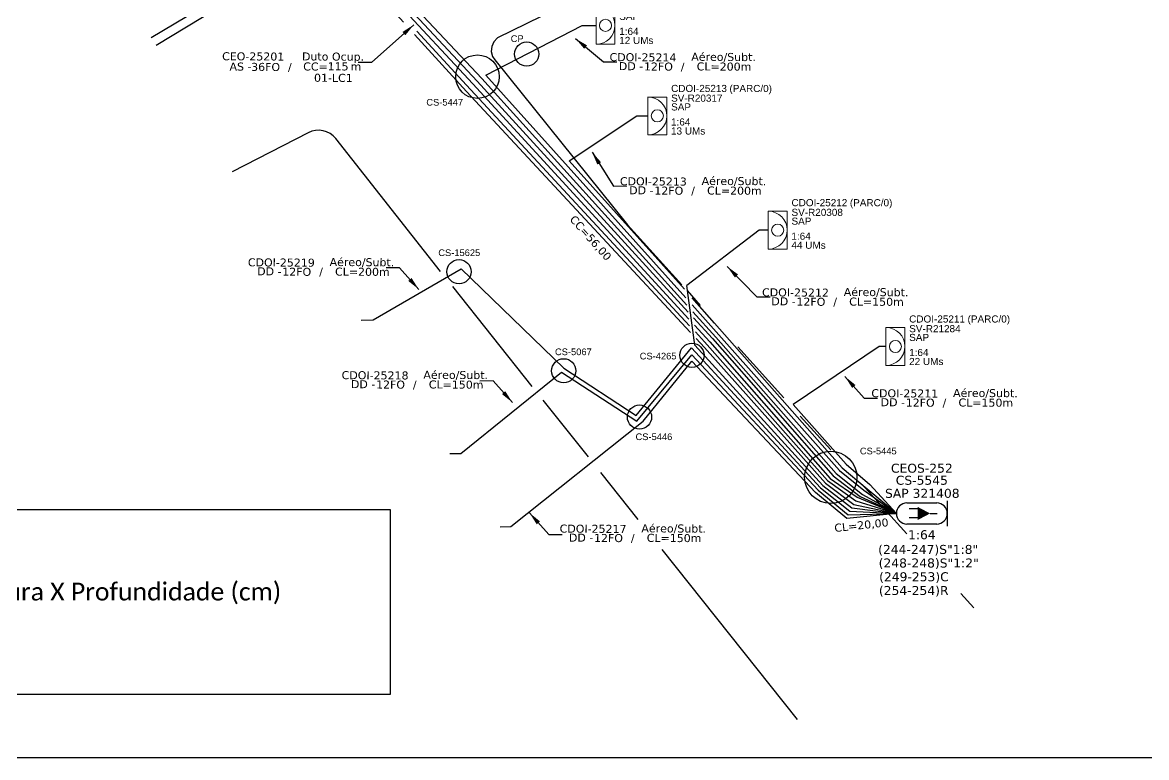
# Model space of a CAD drawing. Extents: x -89 to 749, y 705 to 1299.
# Drawn here: x 37.1 to 289.8, y 705 to 870.3 of the extents above; entities that cross this region are included whole.
import ezdxf
from ezdxf.enums import TextEntityAlignment as Align

# ---------------------------------------------------------------- set-up
doc = ezdxf.new("R2010")
doc.units = 0
doc.layers.add("20.0-LEGENDA DOS CDO'S", color=1, linetype='Continuous', lineweight=0)
doc.layers.add('20.1-CDO_INTERIOR', color=1, linetype='Continuous', lineweight=0)
for name, color, linetype in [('20.4-CEOS', 1, 'Continuous'), ('CAP a instalar', 1, 'Continuous'), ('celulas gpon', 7, 'Continuous'), ('label_cabos', 7, 'Continuous'), ('Legenda', 1, 'Continuous'), ('locais', 7, 'Continuous'), ('locais legendas', 7, 'Continuous'), ('QUADRA', 7, 'Continuous')]:
    doc.layers.add(name, color=color, linetype=linetype)
doc.layers.add('EXTRA', color=50, linetype='Continuous', plot=False)
doc.styles.add('ARIAL', font='arial.ttf')
doc.styles.add('siredit', font='verdana.ttf')
doc.styles.get("Standard").update_dxf_attribs({"font": 'arial.ttf'})
doc.styles.add('WMF-Calibri0', font='calibri.ttf')
doc.linetypes.add('FENCELINE1', pattern='A,0.25,-0.1,[133,ltypeshp.shx,S=0.1,R=0,X=-0.1,Y=0],-0.1,1', length=1.45)
doc.dimstyles.new('CC', dxfattribs={"dimtxt": 1, "dimasz": 2, "dimexe": 0.18, "dimexo": 0.0625, "dimgap": 0.09, "dimtad": 0, "dimdec": 0, "dimrnd": 1, "dimzin": 0, "dimdsep": 46, "dimtxsty": 'siredit', "dimblk": 'NONE', "dimcen": 0, "dimse1": 1, "dimse2": 1, "dimsd1": 1, "dimsd2": 1, "dimclrt": 7, "dimadec": 0, "dimazin": 0, "dimtfac": 1, "dimtdec": 0, "dimtofl": 0, "dimtmove": 0, "dimatfit": 3, "dimfxl": 0, "dimtolj": 1, "dimtzin": 0, "dimarcsym": 0})

# ---------------------------------------------------------------- blocks, each defined once
blk = doc.blocks.new('CDOI_CT_DRT')
at = {"layer": '20.1-CDO_INTERIOR', "color": 0, "lineweight": 18}
blk.add_lwpolyline([(2.13, -2.13), (2.13, 2.12), (0, 2.12), (0, -2.13)], close=True, dxfattribs=at)
blk.add_circle((1.06, 0), 0.68, dxfattribs=at)
blk.add_arc((0, 0), 2.13, 269.9724, 89.9724, dxfattribs=at)
at = {"layer": "20.0-LEGENDA DOS CDO'S", "color": 0, "style": 'ARIAL'}
for tag, p in [('CDO_N', (2.61, 2.69)), ('SAP', (2.61, 0.61)), ('SURVEY', (2.61, 1.6)), ('1:XX', (2.6, -1.08)), ('UMS', (2.6, -2.09))]:
    blk.add_attdef(tag, p, '', height=0.68, rotation=359.9724, dxfattribs=at)
blk.add_attdef('FIBRAS_UTILIZADAS', text='', height=0.68, rotation=359.9724, dxfattribs=at).set_placement((10.32, 2.69), align=Align.CENTER)
blk = doc.blocks.new('LEGENDA DOS CABOS')
at = {"layer": 'EXTRA', "color": 0, "style": 'siredit'}
for tag, p in [('ID', (4.6, 0.97)), ('XX', (9.03, 0.97))]:
    blk.add_attdef(tag, text='', height=0.48, rotation=359.69, dxfattribs=at).set_placement(p, align=Align.MIDDLE_CENTER)
at = {"layer": 'Legenda', "color": 0, "style": 'siredit'}
for tag, p in [('TIPO_CABO', (1.31, 0)), ('CABO', (4.69, -0.05)), ('/', (6.81, -0.05)), ('METROS', (10.03, -0.05))]:
    blk.add_attdef(tag, text='', height=0.8, rotation=359.69, dxfattribs=at).set_placement(p, align=Align.MIDDLE_CENTER)
blk = doc.blocks.new('*U93')
at = {"layer": '20.4-CEOS', "color": 7, "style": 'siredit'}
for tag, p in [('FIBRAS_SPLITTER', (0, 0)), ('FIBRAS_TOP_C', (0, -4.13)), ('RESERVA_FINAIS', (0, -5.46))]:
    blk.add_attdef(tag, p, '', height=1.01, dxfattribs=at)
for tag, p, flags in [('ID_ATIVIDADE', (0, -6.77), 3), ('FATOR', (0, -8.09), 1), ('QTDE', (0, -9.4), 1), ('FID', (0, -10.71), 1)]:
    blk.add_attdef(tag, p, '', height=1.01, dxfattribs=dict(at, flags=flags))
blk = doc.blocks.new('*U94')
at = {"layer": '20.4-CEOS', "color": 7, "style": 'siredit'}
blk.add_attdef('FIBRAS_SPLITTER', (0, 0), '', height=1.01, dxfattribs=at)
for tag, p, flags in [('ID_ATIVIDADE', (0, -1.48), 3), ('FATOR', (0, -2.79), 3), ('QTDE', (0, -4.11), 1), ('FID', (0, -5.42), 1)]:
    blk.add_attdef(tag, p, '', height=1.01, dxfattribs=dict(at, flags=flags))
blk = doc.blocks.new('_None')
blk = doc.blocks.new('Inst CB DT OCUP CFOA-SM-AS-80-TS-36')
at = {"layer": 'label_cabos', "color": 0, "style": 'siredit'}
for tag, flags, p in [('ID_ATIVIDADE', 3, (1.31, 2.67)), ('FATOR', 1, (11.56, 2.55))]:
    blk.add_attdef(tag, text='', height=1, rotation=359.69, dxfattribs=dict(at, flags=flags)).set_placement(p, align=Align.MIDDLE_CENTER)
for tag, p in [('DESTINO_CABO', (3.13, 1.26)), ('TIPO_CABO', (13.11, 1.24)), ('TIPO_CABO', (1.76, 0)), ('CABO', (4.69, -0.05)), ('/', (7.71, -0.05)), ('LANCE', (10.91, 0)), ('UND', (15.96, 0)), ('FID', (13.15, -1.41))]:
    blk.add_attdef(tag, text='', height=1, rotation=359.69, dxfattribs=at).set_placement(p, align=Align.MIDDLE_CENTER)
blk.add_attdef('QTDE', (12.43, -0.47), '', height=1, rotation=359.69, dxfattribs=at)

msp = doc.modelspace()

# ---------------------------------------------------------------- linework, layer by layer
msp.add_lwpolyline([(-89.32, 705.02), (749.25, 705.02), (749.25, 1299.02), (-89.32, 1299.02), (-89.32, 705.02)])
at = {"color": 7}
msp.add_lwpolyline([(-82.22, 760.79), (119.76, 760.79), (119.76, 719.23), (-82.22, 719.23)], close=True, dxfattribs=at)
at = {"layer": '20.4-CEOS', "color": 7}
for p, q in [((235.95, 762.29), (242.63, 762.29)), ((242.63, 757.53), (235.95, 757.53))]:
    msp.add_line(p, q, dxfattribs=at)
for points in [[(238.5, 760.95), (236.47, 760.95)], [(245.02, 762.78), (245.02, 757.04)], [(238.5, 758.96), (236.47, 758.96)], [(241.14, 759.91), (242.74, 759.91)]]:
    msp.add_lwpolyline(points, dxfattribs=at)
msp.add_lwpolyline([(241.14, 759.91, 0, 2.94, 0), (238.38, 759.91, 2.94, 2.94, 0)], format="xyseb", dxfattribs=at)
for centre, start, end in [((235.95, 759.91), 90, 270), ((242.63, 759.91), 270, 90)]:
    msp.add_arc(centre, 2.38, start, end, dxfattribs=at)
at = {"layer": 'CAP a instalar', "color": 7, "linetype": 'FENCELINE1', "ltscale": 7}
for points in [[(138.3, 856.54), (103.71, 893.76), (102.11, 896.01)], [(138.3, 856.54), (186.91, 803.62)], [(188.16, 802.27), (191.61, 798.5), (218.69, 767.81)], [(218.69, 767.81), (224.75, 763.59), (233.56, 759.91)]]:
    msp.add_lwpolyline(points, dxfattribs=at)
at = {"layer": 'CAP a instalar', "color": 8, "ltscale": 7}
for points in [[(140.32, 857.76), (105.48, 894.82)], [(139.31, 857.15), (104.57, 894.29)], [(122.74, 870.4), (103.1, 892.01), (90.82, 879.54), (67.11, 865.16)], [(141.22, 858.51), (162.92, 869.65), (166.04, 869.68)], [(136.89, 854.82), (125.24, 867.64)], [(139.31, 857.15), (186.77, 805.21)], [(140.32, 857.76), (186.47, 806.73)], [(141.22, 858.51), (186.2, 808.38)], [(136.89, 854.82), (187.28, 800.59)], [(185.9, 810.35), (160.02, 839.24), (175.23, 849.32), (177.69, 849.32)], [(204.76, 823.62), (202.69, 823.63), (186.48, 811.19), (186.48, 811.19)], [(113.2, 803.4), (115.89, 803.45), (135.72, 814.92)], [(135.72, 814.92), (158.81, 792.56), (175.02, 781.95), (187.53, 797.13), (216.5, 765.69)], [(217.06, 766.22), (188.21, 797.75), (186.48, 811.19)], [(192.68, 802.73), (187.61, 808.4)], [(187.61, 806.81), (191.84, 802.09), (220.76, 769.61)], [(187.77, 805.29), (192.93, 799.58), (220, 768.92)], [(187.98, 803.9), (192.2, 799.28), (219.36, 768.37)], [(192.68, 802.73), (221.39, 770.18)], [(188.56, 799.24), (190.44, 797.2), (217.65, 766.75)], [(231.22, 797.47), (229.67, 797.47), (210.38, 784.43), (222.27, 771.03), (222.27, 771.03)], [(133.14, 773.42), (135.64, 773.42), (158.28, 791.72), (175.19, 780.65), (187.58, 795.57)], [(144.47, 756.94), (146.84, 756.95), (176.64, 780.68), (187.54, 794.13)], [(187.54, 794.13), (215.37, 764.59)], [(187.58, 795.57), (215.96, 765.15)], [(222.27, 771.03), (227.58, 766.4), (233.56, 759.91)], [(219.36, 768.37), (225.44, 763.75), (233.45, 760.05)], [(220, 768.92), (225.95, 764.17), (233.56, 759.98)], [(220.76, 769.61), (226.24, 765.14), (233.56, 759.91)], [(221.39, 770.18), (226.58, 765.82), (233.57, 759.98)], [(217.06, 766.22), (223.56, 761.2), (233.56, 759.91)], [(217.65, 766.75), (224.02, 761.95), (233.56, 759.91)], [(233.56, 759.91), (222.4, 758.75), (215.37, 764.59)], [(215.96, 765.15), (222.74, 759.58), (233.56, 759.91)], [(216.5, 765.69), (223.13, 760.4), (233.56, 759.91)]]:
    msp.add_lwpolyline(points, dxfattribs=at)
at = {"layer": 'CAP a instalar', "color": 7, "ltscale": 7}
for points in [[(136.89, 856.21), (125.73, 868.37)], [(136.89, 856.21), (187.08, 802.12)], [(188.39, 800.76), (190.45, 798.48), (218.1, 767.29)], [(218.08, 767.31), (224.43, 762.73), (233.56, 759.91)]]:
    msp.add_lwpolyline(points, dxfattribs=at)
at = {"layer": 'locais', "color": 5, "linetype": 'Continuous'}
for centre, radius in [((150.45, 863.23), 2.72), ((139.36, 858.14), 4.89), ((135.22, 814.27), 2.72), ((187.6, 795.49), 2.72), ((158.77, 792), 2.72), ((175.8, 781.59), 2.72), ((218.81, 768.04), 5.87)]:
    msp.add_circle(centre, radius, dxfattribs=at)
at = {"layer": 'QUADRA', "color": 4}
for points in [[(205.87, 897.24), (143.88, 866.84), (143.07, 865.98), (142.6, 864.95), (142.48, 863.82), (142.75, 862.71), (143.25, 861.9), (173.1, 824.79), (185.3, 811.31)], [(66.03, 866.96), (85.06, 878.36), (85.95, 879.14), (86.54, 880.12), (86.76, 881.23), (86.61, 882.36), (86.09, 883.37), (78.38, 893.79)], [(151.67, 788.5), (133.8, 810.97)], [(186.5, 810.05), (189.48, 806.67)], [(197.88, 797.38), (208.26, 785.89)], [(158.34, 780.14), (154.15, 785.39)], [(211.96, 781.81), (218.84, 774.2)], [(164.3, 772.64), (158.34, 780.14)], [(175.53, 758.53), (167.09, 769.13)], [(225.86, 766.43), (235.91, 755.31)], [(211.32, 713.56), (180.87, 751.82)], [(248.02, 741.93), (250.97, 738.66)]]:
    msp.add_lwpolyline(points, dxfattribs=at)
msp.add_lwpolyline([(131.09, 814.36), (107.51, 844.2, 0.358625), (101.3, 845.54), (84.18, 836.73)], format="xyb", dxfattribs=at)

# ---------------------------------------------------------------- block references
at = {"layer": '20.1-CDO_INTERIOR', "color": 252}
ref = msp.add_blockref('CDOI_CT_DRT', (166.03, 869.68), dxfattribs=dict(at, xscale=2, yscale=2, zscale=2))
ref.add_attrib('CDO_N', 'CDOI-25214', (171.25, 875.06), dxfattribs={"layer": "20.0-LEGENDA DOS CDO'S", "color": 8, "height": 1.6, "rotation": 359.9724, "style": 'ARIAL'})
ref.add_attrib('FIBRAS_UTILIZADAS', '          (PAARC/0)', dxfattribs={"layer": "20.0-LEGENDA DOS CDO'S", "color": 8, "height": 1.6, "rotation": 359.9724, "style": 'ARIAL'}).set_placement((186.68, 875.06), align=Align.CENTER)
ref.add_attrib('SURVEY', 'SV-R8663', (171.26, 872.88), dxfattribs={"layer": "20.0-LEGENDA DOS CDO'S", "color": 8, "height": 1.6, "rotation": 359.9724, "style": 'ARIAL'})
ref.add_attrib('SAP', 'SAP', (171.25, 870.91), dxfattribs={"layer": "20.0-LEGENDA DOS CDO'S", "color": 8, "height": 1.6, "rotation": 359.9724, "style": 'ARIAL'})
ref.add_attrib('1:XX', '1:64', (171.24, 867.53), dxfattribs={"layer": "20.0-LEGENDA DOS CDO'S", "color": 8, "height": 1.6, "rotation": 359.9724, "style": 'ARIAL'})
ref.add_attrib('UMS', '12 UMs', (171.24, 865.5), dxfattribs={"layer": "20.0-LEGENDA DOS CDO'S", "color": 8, "height": 1.6, "rotation": 359.9724, "style": 'ARIAL'})
ref = msp.add_blockref('CDOI_CT_DRT', (177.69, 849.32), dxfattribs=dict(at, xscale=2, yscale=2, zscale=2))
ref.add_attrib('CDO_N', 'CDOI-25213', (182.91, 854.7), dxfattribs={"layer": "20.0-LEGENDA DOS CDO'S", "color": 8, "height": 1.6, "rotation": 359.9724, "style": 'ARIAL'})
ref.add_attrib('FIBRAS_UTILIZADAS', '        (PARC/0)', dxfattribs={"layer": "20.0-LEGENDA DOS CDO'S", "color": 8, "height": 1.6, "rotation": 359.9724, "style": 'ARIAL'}).set_placement((198.33, 854.69), align=Align.CENTER)
ref.add_attrib('SURVEY', 'SV-R20317', (182.91, 852.52), dxfattribs={"layer": "20.0-LEGENDA DOS CDO'S", "color": 8, "height": 1.6, "rotation": 359.9724, "style": 'ARIAL'})
ref.add_attrib('SAP', 'SAP', (182.91, 850.54), dxfattribs={"layer": "20.0-LEGENDA DOS CDO'S", "color": 8, "height": 1.6, "rotation": 359.9724, "style": 'ARIAL'})
ref.add_attrib('1:XX', '1:64', (182.89, 847.16), dxfattribs={"layer": "20.0-LEGENDA DOS CDO'S", "color": 8, "height": 1.6, "rotation": 359.9724, "style": 'ARIAL'})
ref.add_attrib('UMS', '13 UMs', (182.89, 845.13), dxfattribs={"layer": "20.0-LEGENDA DOS CDO'S", "color": 8, "height": 1.6, "rotation": 359.9724, "style": 'ARIAL'})
ref = msp.add_blockref('CDOI_CT_DRT', (204.76, 823.63), dxfattribs=dict(at, xscale=2, yscale=2, zscale=2))
ref.add_attrib('CDO_N', 'CDOI-25212', (209.98, 829.01), dxfattribs={"layer": "20.0-LEGENDA DOS CDO'S", "color": 8, "height": 1.6, "rotation": 359.9724, "style": 'ARIAL'})
ref.add_attrib('FIBRAS_UTILIZADAS', '        (PARC/0)', dxfattribs={"layer": "20.0-LEGENDA DOS CDO'S", "color": 8, "height": 1.6, "rotation": 359.9724, "style": 'ARIAL'}).set_placement((225.4, 829), align=Align.CENTER)
ref.add_attrib('SURVEY', 'SV-R20308', (209.98, 826.83), dxfattribs={"layer": "20.0-LEGENDA DOS CDO'S", "color": 8, "height": 1.6, "rotation": 359.9724, "style": 'ARIAL'})
ref.add_attrib('SAP', 'SAP', (209.98, 824.85), dxfattribs={"layer": "20.0-LEGENDA DOS CDO'S", "color": 8, "height": 1.6, "rotation": 359.9724, "style": 'ARIAL'})
ref.add_attrib('1:XX', '1:64', (209.96, 821.47), dxfattribs={"layer": "20.0-LEGENDA DOS CDO'S", "color": 8, "height": 1.6, "rotation": 359.9724, "style": 'ARIAL'})
ref.add_attrib('UMS', '44 UMs', (209.96, 819.44), dxfattribs={"layer": "20.0-LEGENDA DOS CDO'S", "color": 8, "height": 1.6, "rotation": 359.9724, "style": 'ARIAL'})
ref = msp.add_blockref('CDOI_CT_DRT', (231.22, 797.47), dxfattribs=dict(at, xscale=2, yscale=2, zscale=2))
ref.add_attrib('CDO_N', 'CDOI-25211', (236.44, 802.85), dxfattribs={"layer": "20.0-LEGENDA DOS CDO'S", "color": 8, "height": 1.6, "rotation": 359.9724, "style": 'ARIAL'})
ref.add_attrib('FIBRAS_UTILIZADAS', '        (PARC/0)', dxfattribs={"layer": "20.0-LEGENDA DOS CDO'S", "color": 8, "height": 1.6, "rotation": 359.9724, "style": 'ARIAL'}).set_placement((251.87, 802.85), align=Align.CENTER)
ref.add_attrib('SURVEY', 'SV-R21284', (236.45, 800.67), dxfattribs={"layer": "20.0-LEGENDA DOS CDO'S", "color": 8, "height": 1.6, "rotation": 359.9724, "style": 'ARIAL'})
ref.add_attrib('SAP', 'SAP', (236.44, 798.7), dxfattribs={"layer": "20.0-LEGENDA DOS CDO'S", "color": 8, "height": 1.6, "rotation": 359.9724, "style": 'ARIAL'})
ref.add_attrib('1:XX', '1:64', (236.43, 795.31), dxfattribs={"layer": "20.0-LEGENDA DOS CDO'S", "color": 8, "height": 1.6, "rotation": 359.9724, "style": 'ARIAL'})
ref.add_attrib('UMS', '22 UMs', (236.43, 793.29), dxfattribs={"layer": "20.0-LEGENDA DOS CDO'S", "color": 8, "height": 1.6, "rotation": 359.9724, "style": 'ARIAL'})
at = {"layer": '20.4-CEOS', "color": 0, "lineweight": 0}
ref = msp.add_blockref('*U93', (229.46, 750.81), dxfattribs=dict(at, xscale=2, yscale=2, zscale=2))
ref.add_attrib('FIBRAS_SPLITTER', '(244-247)S"1:8"', (229.46, 750.81), dxfattribs={"color": 7, "height": 2.0194, "style": 'siredit'})
ref.add_attrib('FIBRAS_TOP_C', '(249-253)C', (229.68, 744.67), dxfattribs={"color": 7, "height": 2.019, "style": 'siredit'})
ref.add_attrib('RESERVA_FINAIS', '(254-254)R', (229.63, 741.58), dxfattribs={"color": 7, "height": 2.019, "style": 'siredit'})
at = {"layer": '20.4-CEOS', "color": 0, "lineweight": 0, "xscale": 2, "yscale": 2, "zscale": 2}
msp.add_blockref('*U94', (229.57, 747.76), dxfattribs=at).add_auto_attribs({'FIBRAS_SPLITTER': '(248-248)S"1:2"'})
at = {"layer": 'label_cabos', "color": 0, "lineweight": 0}
ref = msp.add_blockref('Inst CB DT OCUP CFOA-SM-AS-80-TS-36', (83.3, 860.42), dxfattribs=dict(at, xscale=1.799999999999997, yscale=1.799999999999997, zscale=1.799999999999997))
ref.add_attrib('DESTINO_CABO', 'CEO-25201', dxfattribs={"color": 0, "height": 1.8, "rotation": 359.69, "style": 'siredit'}).set_placement((88.94, 862.7), align=Align.MIDDLE_CENTER)
ref.add_attrib('CABO', '36FO', dxfattribs={"color": 0, "height": 1.8, "rotation": 359.69, "style": 'siredit'}).set_placement((91.73, 860.33), align=Align.MIDDLE_CENTER)
ref.add_attrib('TIPO_CABO', 'Duto Ocup.', dxfattribs={"color": 0, "height": 1.8, "rotation": 359.69, "style": 'siredit'}).set_placement((106.89, 862.66), align=Align.MIDDLE_CENTER)
ref.add_attrib('/', '/', dxfattribs={"color": 0, "height": 1.8, "rotation": 359.69, "style": 'siredit'}).set_placement((97.18, 860.33), align=Align.MIDDLE_CENTER)
ref.add_attrib('TIPO_CABO', 'AS - ', dxfattribs={"color": 0, "height": 1.8, "rotation": 359.69, "style": 'siredit'}).set_placement((86.47, 860.41), align=Align.MIDDLE_CENTER)
ref.add_attrib('FID', '01-LC1', dxfattribs={"color": 0, "height": 1.8, "rotation": 359.69, "style": 'siredit'}).set_placement((106.97, 857.88), align=Align.MIDDLE_CENTER)
ref.add_attrib('LANCE', 'CC=', dxfattribs={"color": 0, "height": 1.8, "rotation": 359.69, "style": 'siredit'}).set_placement((102.94, 860.43), align=Align.MIDDLE_CENTER)
ref.add_attrib('QTDE', '115', (105.67, 859.57), dxfattribs={"color": 0, "height": 1.8, "rotation": 359.69, "style": 'siredit'})
ref.add_attrib('UND', 'm', dxfattribs={"color": 0, "height": 1.8, "rotation": 359.69, "style": 'siredit'}).set_placement((112.03, 860.43), align=Align.MIDDLE_CENTER)
ref = msp.add_blockref('LEGENDA DOS CABOS', (168.96, 859.56), dxfattribs=dict(at, xscale=1.799999999999997, yscale=1.799999999999997, zscale=1.799999999999997))
ref.add_attrib('ID', 'CDOI-25214', dxfattribs={"color": 0, "height": 1.8, "rotation": 359.69, "style": 'siredit'}).set_placement((176.59, 862.5), align=Align.MIDDLE_CENTER)
ref.add_attrib('CABO', '12FO', dxfattribs={"color": 0, "height": 1.8, "rotation": 359.69, "style": 'siredit'}).set_placement((180.06, 860.42), align=Align.MIDDLE_CENTER)
ref.add_attrib('METROS', 'CL=200m', dxfattribs={"color": 0, "height": 1.8, "rotation": 359.69, "style": 'siredit'}).set_placement((194.81, 860.42), align=Align.MIDDLE_CENTER)
ref.add_attrib('XX', 'Aéreo/Subt.', dxfattribs={"color": 0, "height": 1.8, "rotation": 359.69, "style": 'siredit'}).set_placement((194.71, 862.58), align=Align.MIDDLE_CENTER)
ref.add_attrib('/', '/', dxfattribs={"color": 0, "height": 1.8, "rotation": 359.69, "style": 'siredit'}).set_placement((185.51, 860.42), align=Align.MIDDLE_CENTER)
ref.add_attrib('TIPO_CABO', 'DD -', dxfattribs={"color": 0, "height": 1.8, "rotation": 359.69, "style": 'siredit'}).set_placement((173.89, 860.5), align=Align.MIDDLE_CENTER)
ref = msp.add_blockref('LEGENDA DOS CABOS', (171.29, 831.66), dxfattribs=dict(at, xscale=1.799999999999997, yscale=1.799999999999997, zscale=1.799999999999997))
ref.add_attrib('ID', 'CDOI-25213', dxfattribs={"color": 0, "height": 1.8, "rotation": 359.69, "style": 'siredit'}).set_placement((178.92, 834.59), align=Align.MIDDLE_CENTER)
ref.add_attrib('CABO', '12FO', dxfattribs={"color": 0, "height": 1.8, "rotation": 359.69, "style": 'siredit'}).set_placement((182.39, 832.51), align=Align.MIDDLE_CENTER)
ref.add_attrib('METROS', 'CL=200m', dxfattribs={"color": 0, "height": 1.8, "rotation": 359.69, "style": 'siredit'}).set_placement((197.14, 832.51), align=Align.MIDDLE_CENTER)
ref.add_attrib('XX', 'Aéreo/Subt.', dxfattribs={"color": 0, "height": 1.8, "rotation": 359.69, "style": 'siredit'}).set_placement((197.04, 834.67), align=Align.MIDDLE_CENTER)
ref.add_attrib('/', '/', dxfattribs={"color": 0, "height": 1.8, "rotation": 359.69, "style": 'siredit'}).set_placement((187.84, 832.51), align=Align.MIDDLE_CENTER)
ref.add_attrib('TIPO_CABO', 'DD -', dxfattribs={"color": 0, "height": 1.8, "rotation": 359.69, "style": 'siredit'}).set_placement((176.22, 832.59), align=Align.MIDDLE_CENTER)
ref = msp.add_blockref('LEGENDA DOS CABOS', (87.64, 813.42), dxfattribs=dict(at, xscale=1.799999999999997, yscale=1.799999999999997, zscale=1.799999999999997))
ref.add_attrib('ID', 'CDOI-25219', dxfattribs={"color": 0, "height": 1.8, "rotation": 359.69, "style": 'siredit'}).set_placement((95.27, 816.35), align=Align.MIDDLE_CENTER)
ref.add_attrib('CABO', '12FO', dxfattribs={"color": 0, "height": 1.8, "rotation": 359.69, "style": 'siredit'}).set_placement((98.73, 814.27), align=Align.MIDDLE_CENTER)
ref.add_attrib('METROS', 'CL=200m', dxfattribs={"color": 0, "height": 1.8, "rotation": 359.69, "style": 'siredit'}).set_placement((113.49, 814.27), align=Align.MIDDLE_CENTER)
ref.add_attrib('XX', 'Aéreo/Subt.', dxfattribs={"color": 0, "height": 1.8, "rotation": 359.69, "style": 'siredit'}).set_placement((113.39, 816.43), align=Align.MIDDLE_CENTER)
ref.add_attrib('/', '/', dxfattribs={"color": 0, "height": 1.8, "rotation": 359.69, "style": 'siredit'}).set_placement((104.19, 814.27), align=Align.MIDDLE_CENTER)
ref.add_attrib('TIPO_CABO', 'DD -', dxfattribs={"color": 0, "height": 1.8, "rotation": 359.69, "style": 'siredit'}).set_placement((92.57, 814.36), align=Align.MIDDLE_CENTER)
ref = msp.add_blockref('LEGENDA DOS CABOS', (203.24, 806.68), dxfattribs=dict(at, xscale=1.799999999999997, yscale=1.799999999999997, zscale=1.799999999999997))
ref.add_attrib('ID', 'CDOI-25212', dxfattribs={"color": 0, "height": 1.8, "rotation": 359.69, "style": 'siredit'}).set_placement((210.88, 809.61), align=Align.MIDDLE_CENTER)
ref.add_attrib('CABO', '12FO', dxfattribs={"color": 0, "height": 1.8, "rotation": 359.69, "style": 'siredit'}).set_placement((214.34, 807.53), align=Align.MIDDLE_CENTER)
ref.add_attrib('METROS', 'CL=150m', dxfattribs={"color": 0, "height": 1.8, "rotation": 359.69, "style": 'siredit'}).set_placement((229.09, 807.53), align=Align.MIDDLE_CENTER)
ref.add_attrib('XX', 'Aéreo/Subt.', dxfattribs={"color": 0, "height": 1.8, "rotation": 359.69, "style": 'siredit'}).set_placement((229, 809.69), align=Align.MIDDLE_CENTER)
ref.add_attrib('/', '/', dxfattribs={"color": 0, "height": 1.8, "rotation": 359.69, "style": 'siredit'}).set_placement((219.79, 807.53), align=Align.MIDDLE_CENTER)
ref.add_attrib('TIPO_CABO', 'DD -', dxfattribs={"color": 0, "height": 1.8, "rotation": 359.69, "style": 'siredit'}).set_placement((208.18, 807.62), align=Align.MIDDLE_CENTER)
ref = msp.add_blockref('LEGENDA DOS CABOS', (108.72, 788.04), dxfattribs=dict(at, xscale=1.799999999999997, yscale=1.799999999999997, zscale=1.799999999999997))
ref.add_attrib('ID', 'CDOI-25218', dxfattribs={"color": 0, "height": 1.8, "rotation": 359.69, "style": 'siredit'}).set_placement((116.35, 790.98), align=Align.MIDDLE_CENTER)
ref.add_attrib('CABO', '12FO', dxfattribs={"color": 0, "height": 1.8, "rotation": 359.69, "style": 'siredit'}).set_placement((119.82, 788.9), align=Align.MIDDLE_CENTER)
ref.add_attrib('METROS', 'CL=150m', dxfattribs={"color": 0, "height": 1.8, "rotation": 359.69, "style": 'siredit'}).set_placement((134.57, 788.9), align=Align.MIDDLE_CENTER)
ref.add_attrib('XX', 'Aéreo/Subt.', dxfattribs={"color": 0, "height": 1.8, "rotation": 359.69, "style": 'siredit'}).set_placement((134.47, 791.06), align=Align.MIDDLE_CENTER)
ref.add_attrib('/', '/', dxfattribs={"color": 0, "height": 1.8, "rotation": 359.69, "style": 'siredit'}).set_placement((125.27, 788.9), align=Align.MIDDLE_CENTER)
ref.add_attrib('TIPO_CABO', 'DD -', dxfattribs={"color": 0, "height": 1.8, "rotation": 359.69, "style": 'siredit'}).set_placement((113.65, 788.98), align=Align.MIDDLE_CENTER)
ref = msp.add_blockref('LEGENDA DOS CABOS', (227.83, 783.98), dxfattribs=dict(at, xscale=1.800000000000011, yscale=1.800000000000011, zscale=1.800000000000011))
ref.add_attrib('ID', 'CDOI-25211', dxfattribs={"color": 0, "height": 1.8, "rotation": 359.69, "style": 'siredit'}).set_placement((235.46, 786.92), align=Align.MIDDLE_CENTER)
ref.add_attrib('CABO', '12FO', dxfattribs={"color": 0, "height": 1.8, "rotation": 359.69, "style": 'siredit'}).set_placement((238.92, 784.84), align=Align.MIDDLE_CENTER)
ref.add_attrib('METROS', 'CL=150m', dxfattribs={"color": 0, "height": 1.8, "rotation": 359.69, "style": 'siredit'}).set_placement((253.67, 784.84), align=Align.MIDDLE_CENTER)
ref.add_attrib('XX', 'Aéreo/Subt.', dxfattribs={"color": 0, "height": 1.8, "rotation": 359.69, "style": 'siredit'}).set_placement((253.58, 786.99), align=Align.MIDDLE_CENTER)
ref.add_attrib('/', '/', dxfattribs={"color": 0, "height": 1.8, "rotation": 359.69, "style": 'siredit'}).set_placement((244.37, 784.84), align=Align.MIDDLE_CENTER)
ref.add_attrib('TIPO_CABO', 'DD -', dxfattribs={"color": 0, "height": 1.8, "rotation": 359.69, "style": 'siredit'}).set_placement((232.76, 784.92), align=Align.MIDDLE_CENTER)
ref = msp.add_blockref('LEGENDA DOS CABOS', (157.74, 753.53), dxfattribs=dict(at, xscale=1.799999999999997, yscale=1.799999999999997, zscale=1.799999999999997))
ref.add_attrib('ID', 'CDOI-25217', dxfattribs={"color": 0, "height": 1.8, "rotation": 359.69, "style": 'siredit'}).set_placement((165.37, 756.47), align=Align.MIDDLE_CENTER)
ref.add_attrib('CABO', '12FO', dxfattribs={"color": 0, "height": 1.8, "rotation": 359.69, "style": 'siredit'}).set_placement((168.83, 754.39), align=Align.MIDDLE_CENTER)
ref.add_attrib('METROS', 'CL=150m', dxfattribs={"color": 0, "height": 1.8, "rotation": 359.69, "style": 'siredit'}).set_placement((183.58, 754.39), align=Align.MIDDLE_CENTER)
ref.add_attrib('XX', 'Aéreo/Subt.', dxfattribs={"color": 0, "height": 1.8, "rotation": 359.69, "style": 'siredit'}).set_placement((183.49, 756.54), align=Align.MIDDLE_CENTER)
ref.add_attrib('/', '/', dxfattribs={"color": 0, "height": 1.8, "rotation": 359.69, "style": 'siredit'}).set_placement((174.28, 754.39), align=Align.MIDDLE_CENTER)
ref.add_attrib('TIPO_CABO', 'DD -', dxfattribs={"color": 0, "height": 1.8, "rotation": 359.69, "style": 'siredit'}).set_placement((162.67, 754.47), align=Align.MIDDLE_CENTER)

# ---------------------------------------------------------------- texts
at = {"color": 7, "insert": (-77.46, 744.34), "char_height": 4, "width": 658.8434, "attachment_point": 1, "style": 'WMF-Calibri0'}
msp.add_mtext('Medidas das caiXas internas =  Largura X Altura X Profundidade (cm)', dxfattribs=at)
at = {"layer": '20.4-CEOS', "color": 7, "style": 'siredit'}
for s, p in [('CEOS-252', (239.29, 771.1)), ('CS-5545', (239.29, 768.39)), ('SAP 321408', (239.39, 765.45)), ('1:64', (239.29, 756.14))]:
    msp.add_text(s, height=2.019, dxfattribs=at).set_placement(p, align=Align.TOP_CENTER)
at = {"layer": 'celulas gpon', "style": 'siredit'}
for s, rotation, p in [('CC=56,00', 311.7064, (159.97, 825.97)), ('CL=20,00', 6.3054, (219.72, 755.72))]:
    msp.add_text(s, height=1.8, rotation=rotation, dxfattribs=at).set_placement(p)
at = {"layer": 'locais legendas', "color": 5}
for s, p in [('CP', (146.84, 865.94)), ('CS-5447', (127.87, 851.63)), ('CS-15625', (130.56, 817.8)), ('CS-5067', (156.8, 795.51)), ('CS-4265', (175.85, 794.55)), ('CS-5446', (174.91, 776.41)), ('CS-5445', (225.36, 773.2))]:
    msp.add_text(s, height=1.5, dxfattribs=at).set_placement(p)

# ---------------------------------------------------------------- leaders
at = {"layer": 'label_cabos'}
for points in [[(125.06, 869.82), (115.57, 861.36), (112.57, 861.34)], [(161.4, 866.72), (167.68, 861.45), (170.68, 861.47)], [(165.13, 841.17), (169.99, 833.55), (172.98, 833.56)], [(126.18, 810.29), (121.85, 815.16), (118.85, 815.14)], [(195.52, 815.47), (202.15, 808.62), (205.15, 808.64)], [(147.24, 784.85), (142.91, 789.71), (139.91, 789.7)], [(222, 790.71), (226.33, 785.84), (229.33, 785.86)], [(151.06, 760.04), (155.39, 755.18), (158.39, 755.19)]]:
    msp.add_leader(points, dimstyle='CC', override={"dimasz": 3, "dimgap": 0.09, "dimtad": 0}, dxfattribs=at)

doc.saveas('drawing.dxf')
